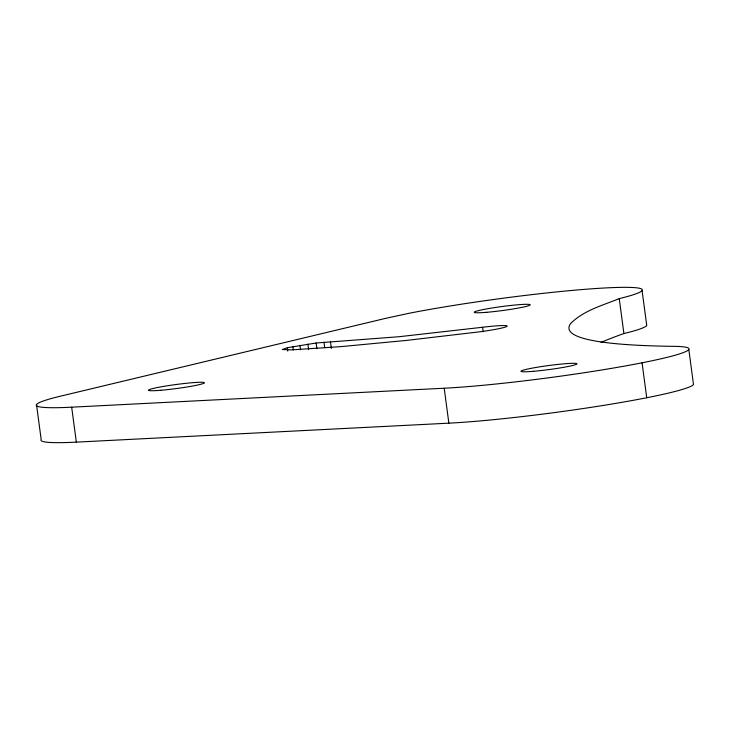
<?xml version="1.0" encoding="UTF-8"?>
<svg xmlns="http://www.w3.org/2000/svg" width="730" height="730" viewBox="0 0 730 730"><rect width="100%" height="100%" fill="white"/><g stroke="black" fill="none" stroke-linecap="round" stroke-linejoin="round"><path stroke-width="1.09" d="M619.241 298.616C602.496 305.45 583.717 310.378 570.614 323.545A999.835 71.485 -7.6 0 0 674.192 346.349A141.383 10.111 -7.6 0 1 627.599 365.538A141.383 10.111 -7.6 0 1 444.205 388.223L71.677 407.185A141.383 10.111 -7.6 0 1 59.34 396.445L385.112 318.472L409.046 313.289A141.383 10.111 -7.6 0 1 593.846 288.66A141.383 10.111 -7.6 0 1 619.241 298.616L623.904 333.555A999.835 71.485 -7.6 0 0 601.036 342.425M287.319 347.717L282.3 349.515L291.699 349.88L341.631 346.567L406.564 340.408L481.371 331.612A29.346 2.099 -7.6 0 0 507.167 326.127A29.346 2.099 -7.6 0 0 482.567 327.259L398.826 336.74L316.126 343.009L287.319 347.717L287.766 351.103M36.5 404.484L41.163 439.433A141.383 10.111 -7.6 0 0 76.34 442.134L448.868 423.163A141.383 10.111 -7.6 0 0 599.558 406.026A141.383 10.111 -7.6 0 0 693.5 384.518L688.837 349.57M642.081 290.567L646.743 325.516A141.383 10.111 -7.6 0 1 623.904 333.555M642.062 362.801L646.725 397.75M482.567 327.259L483.169 331.767M444.205 388.223L448.868 423.163M330.435 341.613L331.338 348.374M323.965 342.151L324.713 347.79M316.126 343.009L316.884 348.639M307.896 344.085L308.644 349.716M299.93 345.29L300.532 349.798M292.885 346.54L293.332 349.916M71.677 407.185L76.34 442.134M533.52 371.296A28.278 2.026 -7.6 0 0 576.91 363.951A28.278 2.026 -7.6 0 0 536.358 367.391A28.278 2.026 -7.6 0 0 533.52 371.296M160.992 390.258A28.278 2.026 -7.6 0 0 204.391 382.912A28.278 2.026 -7.6 0 0 163.839 386.352A28.278 2.026 -7.6 0 0 160.992 390.258M486.764 312.294A28.278 2.026 -7.6 0 0 530.153 304.948A28.278 2.026 -7.6 0 0 489.602 308.388A28.278 2.026 -7.6 0 0 486.764 312.294"/></g></svg>
